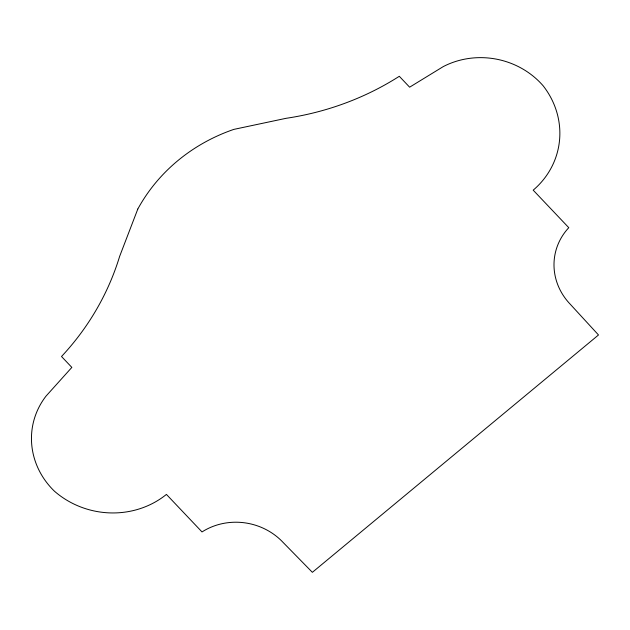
<?xml version="1.0" encoding="UTF-8"?>
<svg xmlns="http://www.w3.org/2000/svg" width="630" height="630" viewBox="0 0 630 630"><rect width="100%" height="100%" fill="white"/><g stroke="black" fill="none" stroke-linecap="round" stroke-linejoin="round"><path stroke-width="0.94" d="M137.797 209.05L119.637 256.378A287.595 268.317 11.7 0 1 61.512 356.501L71.844 367.4L45.982 396.16A78.852 73.568 11.7 0 0 54.471 491.227A84.05 78.411 11.7 0 0 166.422 494.408L202.017 531.933A61.535 57.409 11.7 0 1 283.083 542.414L312.37 572.323L598.5 334.971L570.237 304.211A61.535 57.409 11.7 0 1 568.788 227.682L533.193 190.158A84.05 78.411 11.7 0 0 543.178 85.83A78.852 73.568 11.7 0 0 443.26 66.599L409.634 87.184L399.302 76.293A287.595 268.317 11.7 0 1 286.075 118.314L233.817 129.394A182.999 170.73 11.7 0 0 137.797 209.05"/></g></svg>
